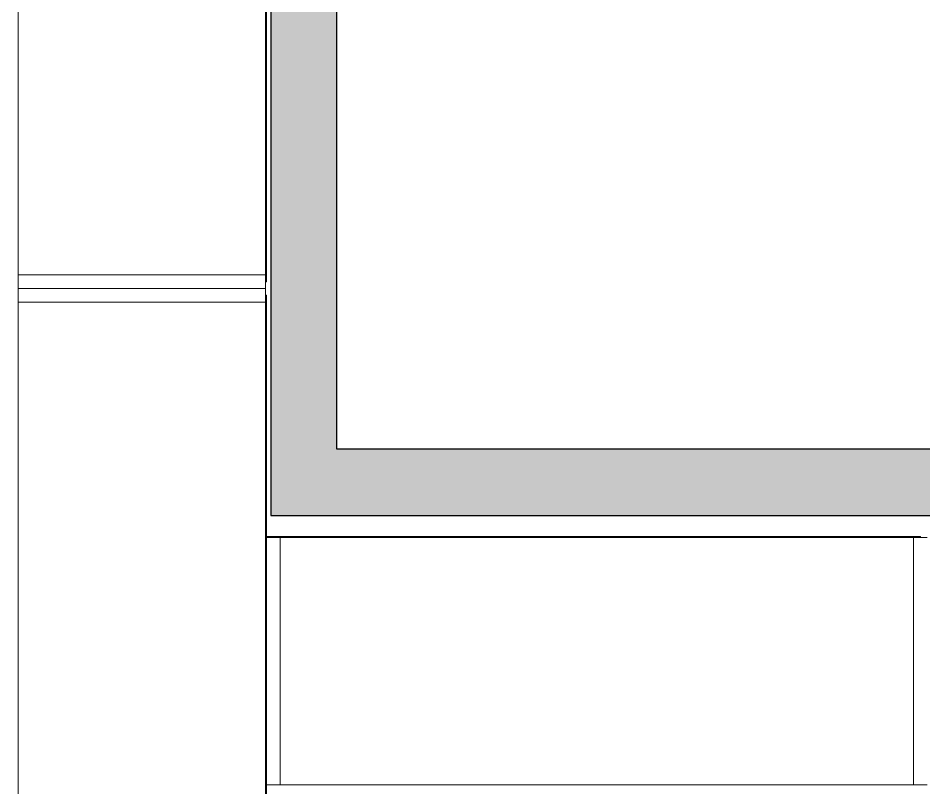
# Model space of a CAD drawing. Header units: millimetres. Extents: x 79795 to 317870, y -36033 to 97293.
# Drawn here: x 177411 to 179084, y 18902 to 20324 of the extents above; entities that cross this region are included whole.
import ezdxf

# ---------------------------------------------------------------- set-up
doc = ezdxf.new("R2010")
doc.units = ezdxf.units.MM
doc.header["$MEASUREMENT"] = 0
for name, color, linetype, lineweight in [('CSM-STL-XX-ZZ-M3-A-XXXX-00001_detached _19_04_21__rvt-1-Level 4$0$A-WALL', 7, 'CONTINUOUS', 9), ('CSM-STL-XX-ZZ-M3-A-XXXX-00001_detached _19_04_21__rvt-1-Level 4$0$A-WALL-PATT', 7, 'CONTINUOUS', 9), ('I-FURN', 8, 'CONTINUOUS', 9)]:
    doc.layers.add(name, color=color, linetype=linetype, lineweight=lineweight)

msp = doc.modelspace()

# ---------------------------------------------------------------- hatches: boundary and pattern name
at = {"layer": 'CSM-STL-XX-ZZ-M3-A-XXXX-00001_detached _19_04_21__rvt-1-Level 4$0$A-WALL-PATT'}
for points in [[(178000.1, 19527.3), (178000.1, 21663.8), (177878.1, 21663.8), (177878.1, 19527.3)], [(180548.8, 19405.3), (180650.8, 19405.3), (180650.8, 19527.3), (177878.1, 19527.3), (177878.1, 19405.3), (180114.3, 19405.3)]]:
    msp.add_hatch(color=256, dxfattribs=at).paths.add_polyline_path(points, flags=0)

# ---------------------------------------------------------------- linework, layer by layer
at = {"layer": 'CSM-STL-XX-ZZ-M3-A-XXXX-00001_detached _19_04_21__rvt-1-Level 4$0$A-WALL', "lineweight": 30}
for p, q in [((177878.1, 21663.8), (177878.1, 19527.3)), ((178000.1, 19527.3), (178000.1, 21663.8)), ((177878.1, 19527.3), (177878.1, 19405.3)), ((180650.8, 19527.3), (178000.1, 19527.3)), ((177878.1, 19405.3), (180548.8, 19405.3))]:
    msp.add_line(p, q, dxfattribs=at)
at = {"layer": 'I-FURN'}
for p, q in [((177868.4, 21654.3), (177868.4, 19836.4)), ((177870.4, 19836.4), (177870.4, 21654.3)), ((177411.4, 19849.3), (177411.4, 21629.3)), ((177868.4, 21629.3), (177868.4, 19849.3)), ((177411.4, 19824.3), (177411.4, 19849.3)), ((177868.4, 19849.3), (177411.4, 19849.3)), ((177411.4, 19849.3), (177868.4, 19849.3)), ((177868.4, 19849.3), (177868.4, 19824.3)), ((177868.4, 19836.4), (177870.4, 19836.4)), ((177411.4, 19824.3), (177868.4, 19824.3)), ((177411.4, 19799.3), (177411.4, 19824.3)), ((177868.4, 19824.3), (177411.4, 19824.3)), ((177868.4, 19824.3), (177868.4, 19799.3)), ((177870.4, 19812.3), (177868.4, 19812.3)), ((177868.4, 19812.3), (177868.4, 17994.3)), ((177870.4, 17994.3), (177870.4, 19812.3)), ((177411.4, 19799.3), (177868.4, 19799.3)), ((177411.4, 18019.3), (177411.4, 19799.3)), ((177868.4, 19799.3), (177411.4, 19799.3)), ((177868.4, 19799.3), (177868.4, 18019.3)), ((179078.3, 19366.5), (177870.4, 19366.5)), ((177870.4, 19364.5), (177895.4, 19364.5)), ((177870.4, 19364.5), (179078.3, 19364.5)), ((177895.4, 18907.5), (177895.4, 19364.5)), ((177895.4, 19364.5), (179065.4, 19364.5)), ((177895.4, 19364.5), (177895.4, 18907.5)), ((179065.4, 19364.5), (179090.4, 19364.5)), ((179065.4, 19364.5), (179065.4, 18907.5)), ((179065.4, 18907.5), (179065.4, 19364.5)), ((179078.3, 19364.5), (179078.3, 19366.5)), ((177895.4, 18907.5), (177870.4, 18907.5)), ((179065.4, 18907.5), (177895.4, 18907.5)), ((179090.4, 18907.5), (179065.4, 18907.5))]:
    msp.add_line(p, q, dxfattribs=at)

doc.saveas('drawing.dxf')
